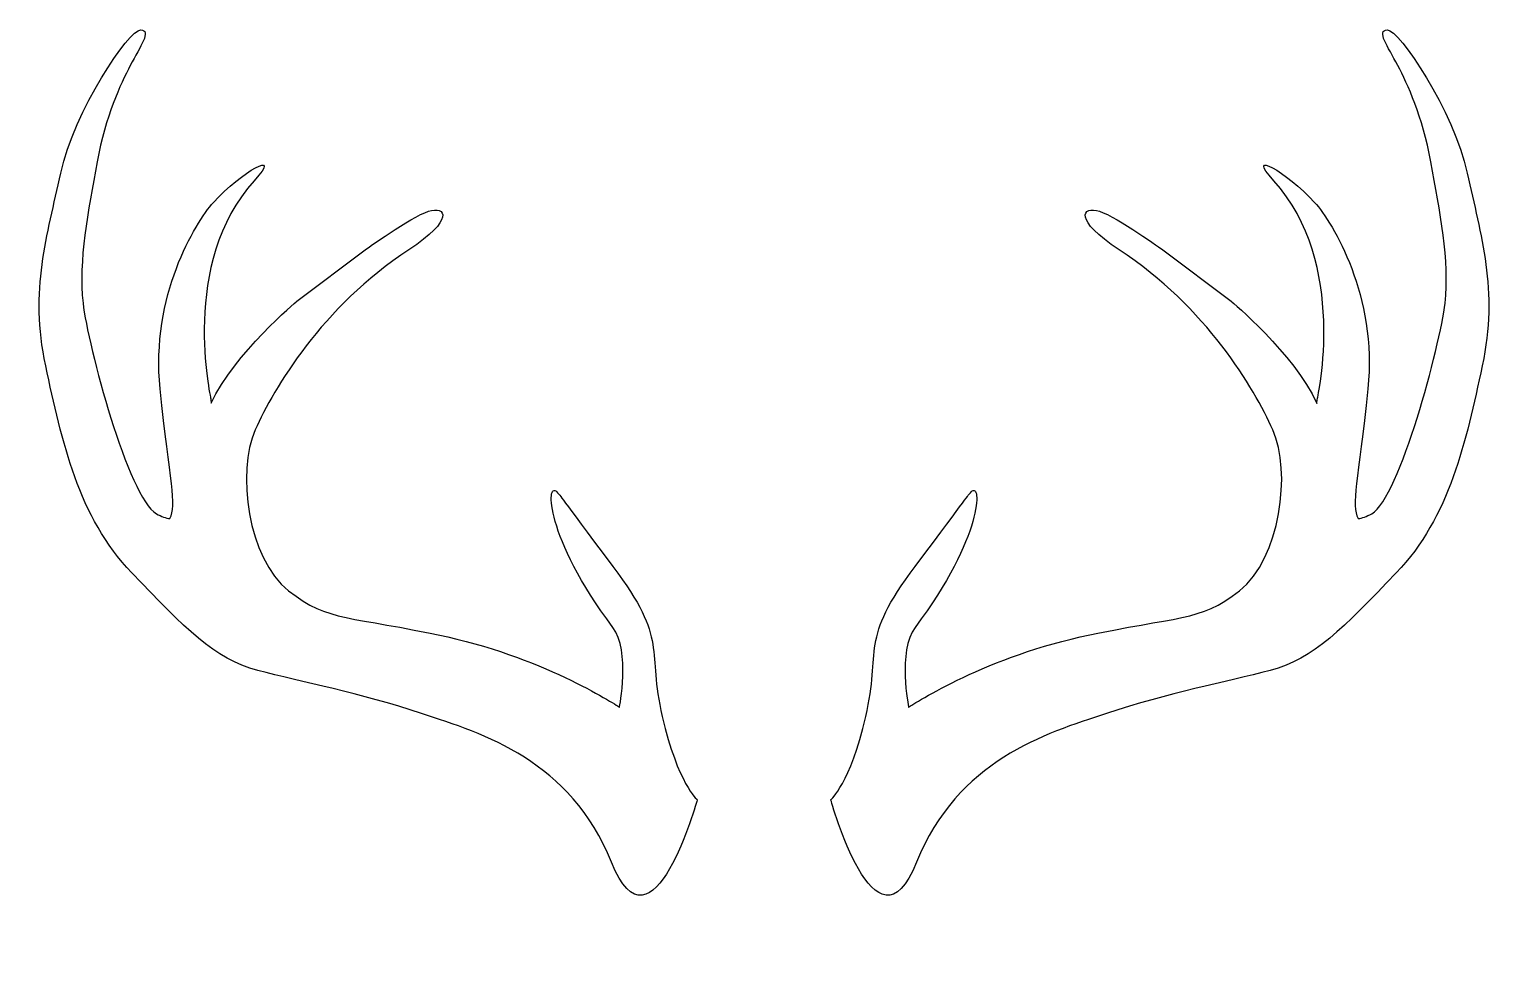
# Model space of a CAD drawing. Header units: centimetres. Extents: x -17.8 to 17.8, y -12.1 to 10.5.
import ezdxf

# ---------------------------------------------------------------- set-up
doc = ezdxf.new("R2010")
doc.units = ezdxf.units.CM
doc.header["$MEASUREMENT"] = 0
doc.layers.add('Layer 1', color=7, linetype='Continuous')

msp = doc.modelspace()

# ---------------------------------------------------------------- linework, layer by layer
at = {"layer": 'Layer 1'}
for points, knots in [([(-2.46159, -6.09751), (-2.8423, -4.46818), (-2.29392, -4.27006), (-3.65378, -2.46632), (-3.65378, -2.46632), (-5.01239, -0.66035), (-4.89179, -0.78632), (-5.01239, -0.66035), (-5.01239, -0.66035), (-5.27613, -0.39103), (-5.29901, -1.75385), (-3.65378, -3.93933), (-3.65378, -3.93933), (-3.22383, -4.51242), (-3.49609, -5.87111), (-3.49609, -5.87111), (-3.49609, -5.87111), (-3.49609, -5.87111), (-5.24522, -4.70102), (-7.64933, -4.17211), (-7.64933, -4.17211), (-10.05249, -3.64199), (-10.50916, -3.82834), (-11.49862, -3.05335), (-11.49862, -3.05335), (-12.4907, -2.27854), (-12.76113, -0.16741), (-12.30586, 0.84023), (-12.30586, 0.84023), (-11.85326, 1.84776), (-10.70413, 3.80624), (-8.59153, 5.19297), (-8.59153, 5.19297), (-7.47734, 5.92214), (-7.68599, 6.26673), (-8.11875, 6.12602), (-8.11875, 6.12602), (-8.5505, 5.98547), (-9.64804, 5.19297), (-9.64804, 5.19297), (-9.64804, 5.19297), (-9.64804, 5.19297), (-11.30084, 3.9484), (-11.30084, 3.9484), (-11.30084, 3.9484), (-11.30084, 3.9484), (-12.81055, 2.6924), (-13.37134, 1.48082), (-13.37134, 1.48082), (-13.37594, 1.51955), (-13.37891, 1.55683), (-13.38206, 1.5961), (-13.38206, 1.5961), (-13.38206, 1.5961), (-14.14115, 4.88503), (-12.32889, 6.86578), (-12.32889, 6.86578), (-11.61507, 7.6444), (-12.63284, 7.09356), (-13.31655, 6.33772), (-13.31655, 6.33772), (-13.76145, 5.84496), (-14.836, 4.07413), (-14.60541, 1.83091), (-14.60541, 1.83091), (-14.37541, -0.41553), (-14.18859, -0.97407), (-14.37197, -1.30816), (-14.37197, -1.30816), (-14.46426, -1.2952), (-14.57271, -1.2581), (-14.69706, -1.18918), (-14.69706, -1.18918), (-15.37455, -0.80884), (-16.3606, 2.89495), (-16.47149, 3.90114), (-16.47149, 3.90114), (-16.58717, 4.93151), (-16.35076, 6.13025), (-16.1288, 7.32226), (-16.1288, 7.32226), (-15.92311, 8.43549), (-15.56955, 9.19556), (-15.32775, 9.65544), (-15.32775, 9.65544), (-15.08854, 10.11603), (-14.8021, 10.50555), (-15.07777, 10.51684), (-15.07777, 10.51684), (-15.35146, 10.52743), (-16.68879, 8.55628), (-17.00992, 7.04874), (-17.00992, 7.04874), (-17.3316, 5.54241), (-17.76872, 4.22407), (-17.37428, 2.39075), (-17.37428, 2.39075), (-16.97838, 0.55414), (-16.58732, -1.27288), (-15.29243, -2.61879), (-15.29243, -2.61879), (-13.99999, -3.96462), (-13.30575, -4.70178), (-12.24369, -4.98078), (-12.24369, -4.98078), (-11.18149, -5.25645), (-9.77097, -5.5314), (-8.28145, -6.02226), (-8.28145, -6.02226), (-6.78986, -6.5129), (-4.67748, -7.16145), (-3.69109, -9.6176), (-3.69109, -9.6176), (-2.70501, -12.0746), (-1.6158, -8.10786), (-1.6158, -8.10786), (-1.6158, -8.10786), (-1.6158, -8.10773), (-2.08006, -7.72684), (-2.46159, -6.09751), (-2.46159, -6.09751), (-2.46159, -6.09751), (-2.46159, -6.09751), (-2.46159, -6.09751)], [0, 0, 0, 0, 0.03125, 0.03125, 0.03125, 0.03125, 0.0625, 0.0625, 0.0625, 0.0625, 0.09375, 0.09375, 0.09375, 0.09375, 0.125, 0.125, 0.125, 0.125, 0.15625, 0.15625, 0.15625, 0.15625, 0.1875, 0.1875, 0.1875, 0.1875, 0.21875, 0.21875, 0.21875, 0.21875, 0.25, 0.25, 0.25, 0.25, 0.28125, 0.28125, 0.28125, 0.28125, 0.3125, 0.3125, 0.3125, 0.3125, 0.34375, 0.34375, 0.34375, 0.34375, 0.375, 0.375, 0.375, 0.375, 0.40625, 0.40625, 0.40625, 0.40625, 0.4375, 0.4375, 0.4375, 0.4375, 0.46875, 0.46875, 0.46875, 0.46875, 0.5, 0.5, 0.5, 0.5, 0.53125, 0.53125, 0.53125, 0.53125, 0.5625, 0.5625, 0.5625, 0.5625, 0.59375, 0.59375, 0.59375, 0.59375, 0.625, 0.625, 0.625, 0.625, 0.65625, 0.65625, 0.65625, 0.65625, 0.6875, 0.6875, 0.6875, 0.6875, 0.71875, 0.71875, 0.71875, 0.71875, 0.75, 0.75, 0.75, 0.75, 0.78125, 0.78125, 0.78125, 0.78125, 0.8125, 0.8125, 0.8125, 0.8125, 0.84375, 0.84375, 0.84375, 0.84375, 0.875, 0.875, 0.875, 0.875, 0.90625, 0.90625, 0.90625, 0.90625, 0.9375, 0.9375, 0.9375, 0.9375, 1, 1, 1, 1]), ([(17.01074, 7.04874), (16.68861, 8.55628), (15.35254, 10.52743), (15.07759, 10.51682), (15.07759, 10.51682), (14.80195, 10.5055), (15.0882, 10.116), (15.33, 9.65542), (15.33, 9.65542), (15.56982, 9.19555), (15.9242, 8.43527), (16.13034, 7.32224), (16.13034, 7.32224), (16.35174, 6.13042), (16.58881, 4.9312), (16.47279, 3.90112), (16.47279, 3.90112), (16.36092, 2.89494), (15.37424, -0.80886), (14.69934, -1.1892), (14.69934, -1.1892), (14.57274, -1.25815), (14.46587, -1.29543), (14.37306, -1.30818), (14.37306, -1.30818), (14.19018, -0.97391), (14.3752, -0.41574), (14.60722, 1.83089), (14.60722, 1.83089), (14.83563, 4.07411), (13.76124, 5.84475), (13.31899, 6.3377), (13.31899, 6.3377), (12.63332, 7.09375), (11.61505, 7.64437), (12.32953, 6.86576), (12.32953, 6.86576), (14.14322, 4.88501), (13.38514, 1.59608), (13.38514, 1.59608), (13.38514, 1.59608), (13.3794, 1.55539), (13.37741, 1.51808), (13.37239, 1.47863), (13.37239, 1.47863), (12.81187, 2.69238), (11.30158, 3.94836), (11.30158, 3.94836), (11.30158, 3.94836), (11.30158, 3.94836), (9.64907, 5.19293), (9.64907, 5.19293), (9.64907, 5.19293), (9.64907, 5.19293), (8.55205, 5.98544), (8.11806, 6.12598), (8.11806, 6.12598), (7.68711, 6.26669), (7.47687, 5.92209), (8.59151, 5.19293), (8.59151, 5.19293), (10.70513, 3.80622), (11.85411, 1.84775), (12.30697, 0.84019), (12.30697, 0.84019), (12.7629, -0.16745), (12.49054, -2.27859), (11.50052, -3.05339), (11.50052, -3.05339), (10.51042, -3.8282), (10.05396, -3.64204), (7.64901, -4.17215), (7.64901, -4.17215), (5.24675, -4.70105), (3.49738, -5.87115), (3.49738, -5.87115), (3.49738, -5.87115), (3.49738, -5.87115), (3.22512, -4.51265), (3.65391, -3.93937), (3.65391, -3.93937), (5.29851, -1.75375), (5.27739, -0.3911), (5.01429, -0.66039), (5.01429, -0.66039), (4.89173, -0.78636), (5.01429, -0.66039), (3.65391, -2.46636), (3.65391, -2.46636), (2.29424, -4.26981), (2.84217, -4.46822), (2.46143, -6.09755), (2.46143, -6.09755), (2.08136, -7.72662), (1.61672, -8.10793), (1.61672, -8.10793), (1.61672, -8.10793), (1.61672, -8.10777), (2.70601, -12.07467), (3.69235, -9.61767), (3.69235, -9.61767), (4.67922, -7.16149), (6.79118, -6.5131), (8.28277, -6.02233), (8.28277, -6.02233), (9.77272, -5.53148), (11.18057, -5.25652), (12.24379, -4.98085), (12.24379, -4.98085), (13.30622, -4.70158), (14.0011, -3.96469), (15.29417, -2.61886), (15.29417, -2.61886), (16.58682, -1.27274), (16.97912, 0.55392), (17.37356, 2.39068), (17.37356, 2.39068), (17.76885, 4.22407), (17.33271, 5.54241), (17.01074, 7.04874)], [0, 0, 0, 0, 0.03225806, 0.03225806, 0.03225806, 0.03225806, 0.06451613, 0.06451613, 0.06451613, 0.06451613, 0.09677419, 0.09677419, 0.09677419, 0.09677419, 0.12903226, 0.12903226, 0.12903226, 0.12903226, 0.16129032, 0.16129032, 0.16129032, 0.16129032, 0.19354839, 0.19354839, 0.19354839, 0.19354839, 0.22580645, 0.22580645, 0.22580645, 0.22580645, 0.25806452, 0.25806452, 0.25806452, 0.25806452, 0.29032258, 0.29032258, 0.29032258, 0.29032258, 0.32258065, 0.32258065, 0.32258065, 0.32258065, 0.35483871, 0.35483871, 0.35483871, 0.35483871, 0.38709677, 0.38709677, 0.38709677, 0.38709677, 0.41935484, 0.41935484, 0.41935484, 0.41935484, 0.4516129, 0.4516129, 0.4516129, 0.4516129, 0.48387097, 0.48387097, 0.48387097, 0.48387097, 0.51612903, 0.51612903, 0.51612903, 0.51612903, 0.5483871, 0.5483871, 0.5483871, 0.5483871, 0.58064516, 0.58064516, 0.58064516, 0.58064516, 0.61290323, 0.61290323, 0.61290323, 0.61290323, 0.64516129, 0.64516129, 0.64516129, 0.64516129, 0.67741935, 0.67741935, 0.67741935, 0.67741935, 0.70967742, 0.70967742, 0.70967742, 0.70967742, 0.74193548, 0.74193548, 0.74193548, 0.74193548, 0.77419355, 0.77419355, 0.77419355, 0.77419355, 0.80645161, 0.80645161, 0.80645161, 0.80645161, 0.83870968, 0.83870968, 0.83870968, 0.83870968, 0.87096774, 0.87096774, 0.87096774, 0.87096774, 0.90322581, 0.90322581, 0.90322581, 0.90322581, 0.93548387, 0.93548387, 0.93548387, 0.93548387, 1, 1, 1, 1])]:
    msp.add_open_spline(points, degree=3, knots=knots, dxfattribs=at)

doc.saveas('drawing.dxf')
